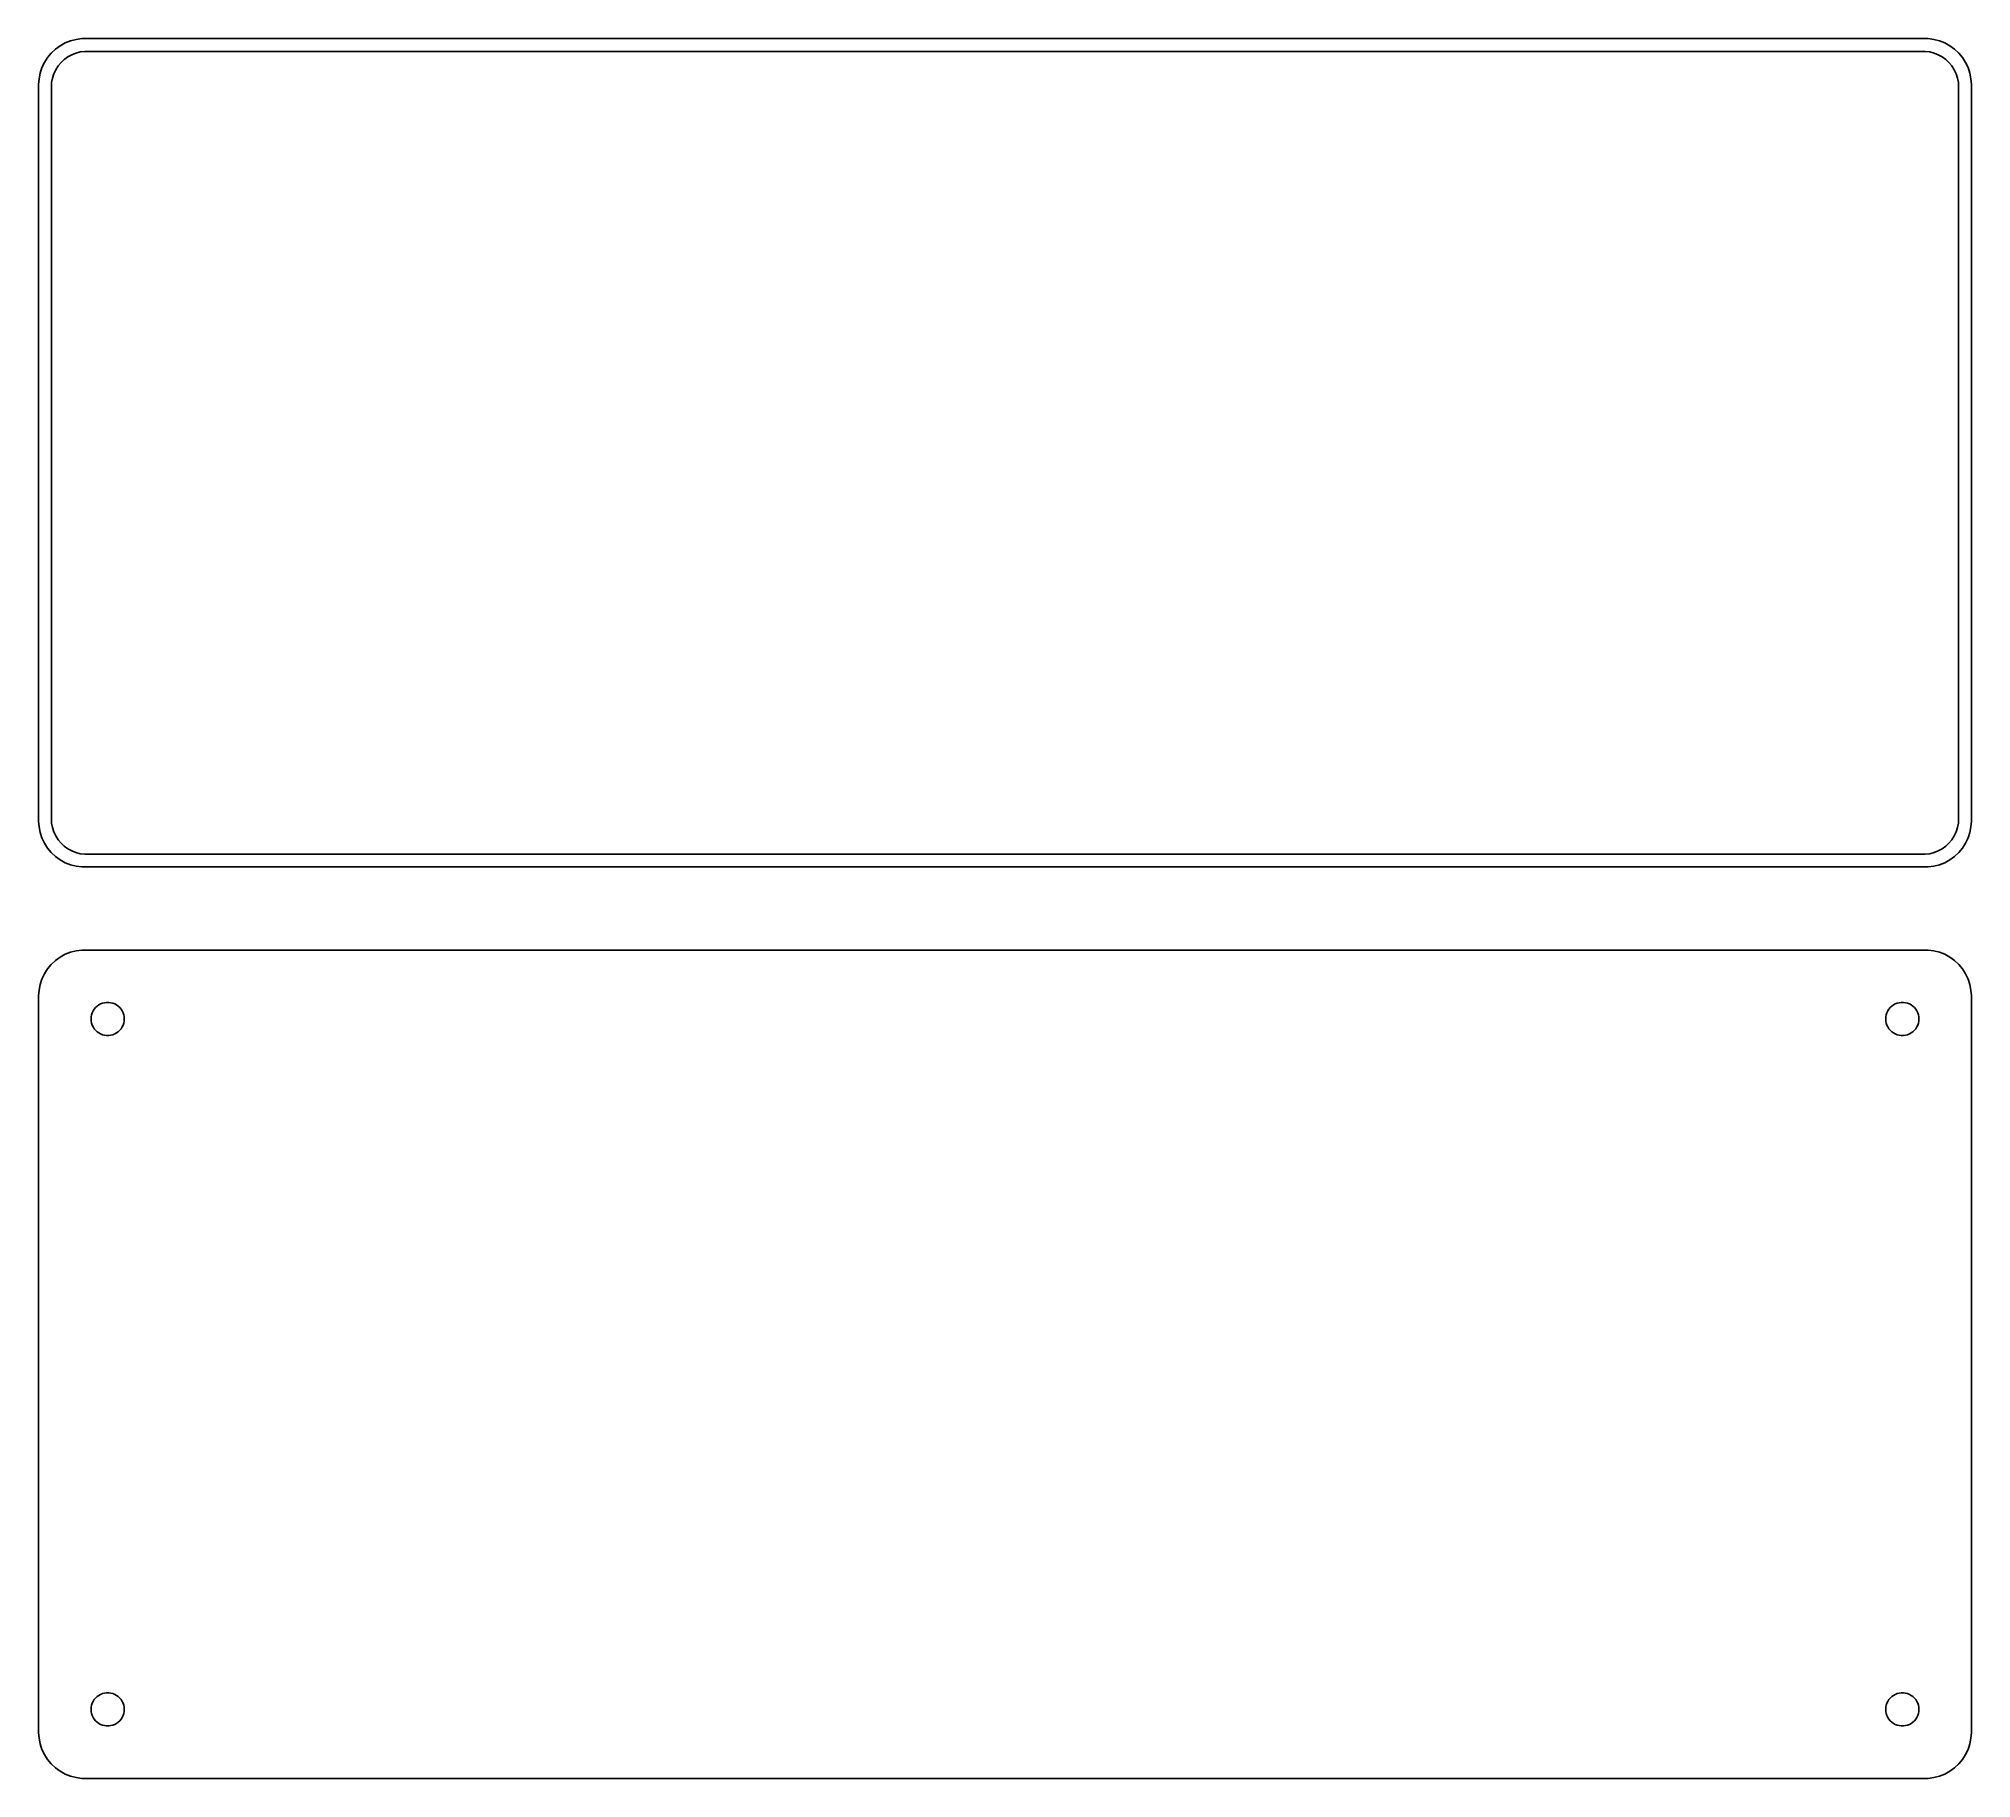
# Model space of a CAD drawing. Header units: metres. Extents: x -105 to 105, y 54 to 243.
import ezdxf

# ---------------------------------------------------------------- set-up
doc = ezdxf.new("R2010")
doc.units = ezdxf.units.M

msp = doc.modelspace()

# ---------------------------------------------------------------- linework, layer by layer
for p, q in [((-103.187, 241.853), (-103.645, 241.423)), ((-102.679, 242.222), (-103.187, 241.853)), ((-102.129, 242.524), (-102.679, 242.222)), ((-101.545, 242.755), (-102.129, 242.524)), ((-100.937, 242.911), (-101.545, 242.755)), ((-100.946, 241.43), (-100.475, 241.551)), ((-100.314, 242.99), (-100.937, 242.911)), ((-100.475, 241.551), (-99.993, 241.612)), ((100.314, 242.99), (-100.314, 242.99)), ((-99.993, 241.612), (99.993, 241.612)), ((99.993, 241.612), (100.475, 241.551)), ((100.937, 242.911), (100.314, 242.99)), ((100.475, 241.551), (100.946, 241.43)), ((101.545, 242.755), (100.937, 242.911)), ((102.129, 242.524), (101.545, 242.755)), ((102.679, 242.222), (102.129, 242.524)), ((103.187, 241.853), (102.679, 242.222)), ((103.645, 241.423), (103.187, 241.853)), ((-104.649, 239.841), (-104.843, 239.243)), ((-104.382, 240.409), (-104.649, 239.841)), ((-104.045, 240.939), (-104.382, 240.409)), ((-103.645, 241.423), (-104.045, 240.939)), ((-103.348, 239.174), (-103.141, 239.614)), ((-103.141, 239.614), (-102.88, 240.024)), ((-102.88, 240.024), (-102.571, 240.399)), ((-102.571, 240.399), (-102.216, 240.731)), ((-102.216, 240.731), (-101.823, 241.017)), ((-101.823, 241.017), (-101.398, 241.251)), ((-101.398, 241.251), (-100.946, 241.43)), ((100.946, 241.43), (101.398, 241.251)), ((101.398, 241.251), (101.823, 241.017)), ((101.823, 241.017), (102.216, 240.731)), ((102.216, 240.731), (102.571, 240.399)), ((102.571, 240.399), (102.88, 240.024)), ((102.88, 240.024), (103.141, 239.614)), ((103.141, 239.614), (103.348, 239.174)), ((104.045, 240.939), (103.645, 241.423)), ((104.382, 240.409), (104.045, 240.939)), ((104.649, 239.841), (104.382, 240.409)), ((104.843, 239.243), (104.649, 239.841)), ((-104.961, 238.627), (-105, 238)), ((-105, 238), (-105, 158)), ((-104.843, 239.243), (-104.961, 238.627)), ((-103.619, 237.75), (-103.589, 238.235)), ((-103.619, 158.25), (-103.619, 237.75)), ((-103.589, 238.235), (-103.498, 238.712)), ((-103.498, 238.712), (-103.348, 239.174)), ((103.348, 239.174), (103.498, 238.712)), ((103.498, 238.712), (103.589, 238.235)), ((103.589, 238.235), (103.619, 237.75)), ((103.619, 237.75), (103.619, 158.25)), ((104.961, 238.627), (104.843, 239.243)), ((105, 238), (104.961, 238.627)), ((105, 158), (105, 238)), ((-105, 158), (-104.961, 157.373)), ((-103.589, 157.765), (-103.619, 158.25)), ((-103.498, 157.288), (-103.589, 157.765)), ((103.589, 157.765), (103.498, 157.288)), ((103.619, 158.25), (103.589, 157.765)), ((104.961, 157.373), (105, 158)), ((-104.961, 157.373), (-104.843, 156.757)), ((-104.843, 156.757), (-104.649, 156.159)), ((-104.649, 156.159), (-104.382, 155.591)), ((-104.382, 155.591), (-104.045, 155.061)), ((-103.348, 156.826), (-103.498, 157.288)), ((-103.141, 156.386), (-103.348, 156.826)), ((-102.88, 155.976), (-103.141, 156.386)), ((-102.571, 155.601), (-102.88, 155.976)), ((-102.216, 155.269), (-102.571, 155.601)), ((102.571, 155.601), (102.216, 155.269)), ((102.88, 155.976), (102.571, 155.601)), ((103.141, 156.386), (102.88, 155.976)), ((103.348, 156.826), (103.141, 156.386)), ((103.498, 157.288), (103.348, 156.826)), ((104.045, 155.061), (104.382, 155.591)), ((104.382, 155.591), (104.649, 156.159)), ((104.649, 156.159), (104.843, 156.757)), ((104.843, 156.757), (104.961, 157.373)), ((-104.045, 155.061), (-103.645, 154.577)), ((-103.645, 154.577), (-103.187, 154.147)), ((-103.187, 154.147), (-102.679, 153.778)), ((-102.679, 153.778), (-102.129, 153.476)), ((-101.823, 154.983), (-102.216, 155.269)), ((-102.129, 153.476), (-101.545, 153.245)), ((-101.398, 154.749), (-101.823, 154.983)), ((-100.946, 154.57), (-101.398, 154.749)), ((-100.475, 154.449), (-100.946, 154.57)), ((-99.993, 154.388), (-100.475, 154.449)), ((99.993, 154.388), (-99.993, 154.388)), ((100.475, 154.449), (99.993, 154.388)), ((100.946, 154.57), (100.475, 154.449)), ((101.398, 154.749), (100.946, 154.57)), ((101.823, 154.983), (101.398, 154.749)), ((101.545, 153.245), (102.129, 153.476)), ((102.216, 155.269), (101.823, 154.983)), ((102.129, 153.476), (102.679, 153.778)), ((102.679, 153.778), (103.187, 154.147)), ((103.187, 154.147), (103.645, 154.577)), ((103.645, 154.577), (104.045, 155.061)), ((-101.545, 153.245), (-100.937, 153.089)), ((-100.937, 153.089), (-100.314, 153.01)), ((-100.314, 153.01), (100.314, 153.01)), ((100.314, 153.01), (100.937, 153.089)), ((100.937, 153.089), (101.545, 153.245)), ((-103.187, 142.853), (-103.645, 142.423)), ((-102.679, 143.222), (-103.187, 142.853)), ((-102.129, 143.524), (-102.679, 143.222)), ((-101.545, 143.755), (-102.129, 143.524)), ((-100.937, 143.911), (-101.545, 143.755)), ((-100.314, 143.99), (-100.937, 143.911)), ((100.314, 143.99), (-100.314, 143.99)), ((100.937, 143.911), (100.314, 143.99)), ((101.545, 143.755), (100.937, 143.911)), ((102.129, 143.524), (101.545, 143.755)), ((102.679, 143.222), (102.129, 143.524)), ((103.187, 142.853), (102.679, 143.222)), ((103.645, 142.423), (103.187, 142.853)), ((-104.649, 140.841), (-104.843, 140.243)), ((-104.382, 141.409), (-104.649, 140.841)), ((-104.045, 141.939), (-104.382, 141.409)), ((-103.645, 142.423), (-104.045, 141.939)), ((104.045, 141.939), (103.645, 142.423)), ((104.382, 141.409), (104.045, 141.939)), ((104.649, 140.841), (104.382, 141.409)), ((104.843, 140.243), (104.649, 140.841)), ((-104.961, 139.627), (-105, 139)), ((-105, 139), (-105, 59)), ((-104.843, 140.243), (-104.961, 139.627)), ((104.961, 139.627), (104.843, 140.243)), ((105, 139), (104.961, 139.627)), ((105, 59), (105, 139)), ((-99.3, 136.5), (-99.2858, 136.726)), ((-99.2858, 136.274), (-99.3, 136.5)), ((-99.2858, 136.726), (-99.2434, 136.948)), ((-99.2434, 136.948), (-99.1736, 137.163)), ((-99.1736, 137.163), (-99.0773, 137.367)), ((-99.0773, 137.367), (-98.9562, 137.558)), ((-98.9562, 137.558), (-98.8121, 137.732)), ((-98.8121, 137.732), (-98.6474, 137.887)), ((-98.6474, 137.887), (-98.4645, 138.02)), ((-98.4645, 138.02), (-98.2664, 138.129)), ((-98.2664, 138.129), (-98.0562, 138.212)), ((-98.0562, 138.212), (-97.8373, 138.268)), ((-97.8373, 138.268), (-97.613, 138.296)), ((-97.613, 138.296), (-97.387, 138.296)), ((-97.387, 138.296), (-97.1627, 138.268)), ((-97.1627, 138.268), (-96.9438, 138.212)), ((-96.9438, 138.212), (-96.7336, 138.129)), ((-96.7336, 138.129), (-96.5355, 138.02)), ((-96.5355, 138.02), (-96.3526, 137.887)), ((-96.3526, 137.887), (-96.1879, 137.732)), ((-96.1879, 137.732), (-96.0438, 137.558)), ((-96.0438, 137.558), (-95.9226, 137.367)), ((-95.9226, 137.367), (-95.8264, 137.163)), ((-95.8264, 137.163), (-95.7565, 136.948)), ((-95.7565, 136.948), (-95.7142, 136.726)), ((-95.7142, 136.726), (-95.7, 136.5)), ((-95.7, 136.5), (-95.7142, 136.274)), ((95.7, 136.5), (95.7142, 136.726)), ((95.7142, 136.274), (95.7, 136.5)), ((95.7142, 136.726), (95.7565, 136.948)), ((95.7565, 136.948), (95.8264, 137.163)), ((95.8264, 137.163), (95.9226, 137.367)), ((95.9226, 137.367), (96.0438, 137.558)), ((96.0438, 137.558), (96.1879, 137.732)), ((96.1879, 137.732), (96.3526, 137.887)), ((96.3526, 137.887), (96.5355, 138.02)), ((96.5355, 138.02), (96.7336, 138.129)), ((96.7336, 138.129), (96.9438, 138.212)), ((96.9438, 138.212), (97.1627, 138.268)), ((97.1627, 138.268), (97.387, 138.296)), ((97.387, 138.296), (97.613, 138.296)), ((97.613, 138.296), (97.8373, 138.268)), ((97.8373, 138.268), (98.0562, 138.212)), ((98.0562, 138.212), (98.2664, 138.129)), ((98.2664, 138.129), (98.4645, 138.02)), ((98.4645, 138.02), (98.6474, 137.887)), ((98.6474, 137.887), (98.8121, 137.732)), ((98.8121, 137.732), (98.9562, 137.558)), ((98.9562, 137.558), (99.0773, 137.367)), ((99.0773, 137.367), (99.1736, 137.163)), ((99.1736, 137.163), (99.2434, 136.948)), ((99.2434, 136.948), (99.2858, 136.726)), ((99.2858, 136.726), (99.3, 136.5)), ((99.3, 136.5), (99.2858, 136.274)), ((-99.2434, 136.052), (-99.2858, 136.274)), ((-99.1736, 135.837), (-99.2434, 136.052)), ((-99.0773, 135.633), (-99.1736, 135.837)), ((-98.9562, 135.442), (-99.0773, 135.633)), ((-98.8121, 135.268), (-98.9562, 135.442)), ((-98.6474, 135.113), (-98.8121, 135.268)), ((-98.4645, 134.98), (-98.6474, 135.113)), ((-98.2664, 134.871), (-98.4645, 134.98)), ((-98.0562, 134.788), (-98.2664, 134.871)), ((-97.8373, 134.732), (-98.0562, 134.788)), ((-97.613, 134.704), (-97.8373, 134.732)), ((-97.387, 134.704), (-97.613, 134.704)), ((-97.1627, 134.732), (-97.387, 134.704)), ((-96.9438, 134.788), (-97.1627, 134.732)), ((-96.7336, 134.871), (-96.9438, 134.788)), ((-96.5355, 134.98), (-96.7336, 134.871)), ((-96.3526, 135.113), (-96.5355, 134.98)), ((-96.1879, 135.268), (-96.3526, 135.113)), ((-96.0438, 135.442), (-96.1879, 135.268)), ((-95.9226, 135.633), (-96.0438, 135.442)), ((-95.8264, 135.837), (-95.9226, 135.633)), ((-95.7565, 136.052), (-95.8264, 135.837)), ((-95.7142, 136.274), (-95.7565, 136.052)), ((95.7565, 136.052), (95.7142, 136.274)), ((95.8264, 135.837), (95.7565, 136.052)), ((95.9226, 135.633), (95.8264, 135.837)), ((96.0438, 135.442), (95.9226, 135.633)), ((96.1879, 135.268), (96.0438, 135.442)), ((96.3526, 135.113), (96.1879, 135.268)), ((96.5355, 134.98), (96.3526, 135.113)), ((96.7336, 134.871), (96.5355, 134.98)), ((96.9438, 134.788), (96.7336, 134.871)), ((97.1627, 134.732), (96.9438, 134.788)), ((97.387, 134.704), (97.1627, 134.732)), ((97.613, 134.704), (97.387, 134.704)), ((97.8373, 134.732), (97.613, 134.704)), ((98.0562, 134.788), (97.8373, 134.732)), ((98.2664, 134.871), (98.0562, 134.788)), ((98.4645, 134.98), (98.2664, 134.871)), ((98.6474, 135.113), (98.4645, 134.98)), ((98.8121, 135.268), (98.6474, 135.113)), ((98.9562, 135.442), (98.8121, 135.268)), ((99.0773, 135.633), (98.9562, 135.442)), ((99.1736, 135.837), (99.0773, 135.633)), ((99.2434, 136.052), (99.1736, 135.837)), ((99.2858, 136.274), (99.2434, 136.052)), ((-98.6474, 62.8869), (-98.4645, 63.0198)), ((-98.4645, 63.0198), (-98.2664, 63.1287)), ((-98.2664, 63.1287), (-98.0562, 63.2119)), ((-98.0562, 63.2119), (-97.8373, 63.2681)), ((-97.8373, 63.2681), (-97.613, 63.2964)), ((-97.613, 63.2964), (-97.387, 63.2964)), ((-97.387, 63.2964), (-97.1627, 63.2681)), ((-97.1627, 63.2681), (-96.9438, 63.2119)), ((-96.9438, 63.2119), (-96.7336, 63.1287)), ((-96.7336, 63.1287), (-96.5355, 63.0198)), ((-96.5355, 63.0198), (-96.3526, 62.8869)), ((96.3526, 62.8869), (96.5355, 63.0198)), ((96.5355, 63.0198), (96.7336, 63.1287)), ((96.7336, 63.1287), (96.9438, 63.2119)), ((96.9438, 63.2119), (97.1627, 63.2681)), ((97.1627, 63.2681), (97.387, 63.2964)), ((97.387, 63.2964), (97.613, 63.2964)), ((97.613, 63.2964), (97.8373, 63.2681)), ((97.8373, 63.2681), (98.0562, 63.2119)), ((98.0562, 63.2119), (98.2664, 63.1287)), ((98.2664, 63.1287), (98.4645, 63.0198)), ((98.4645, 63.0198), (98.6474, 62.8869)), ((-99.3, 61.5), (-99.2858, 61.7256)), ((-99.2858, 61.2744), (-99.3, 61.5)), ((-99.2858, 61.7256), (-99.2434, 61.9476)), ((-99.2434, 61.0524), (-99.2858, 61.2744)), ((-99.2434, 61.9476), (-99.1736, 62.1626)), ((-99.1736, 60.8374), (-99.2434, 61.0524)), ((-99.1736, 62.1626), (-99.0773, 62.3672)), ((-99.0773, 62.3672), (-98.9562, 62.558)), ((-98.9562, 62.558), (-98.8121, 62.7322)), ((-98.8121, 62.7322), (-98.6474, 62.8869)), ((-96.3526, 62.8869), (-96.1879, 62.7322)), ((-96.1879, 62.7322), (-96.0438, 62.558)), ((-96.0438, 62.558), (-95.9226, 62.3672)), ((-95.9226, 62.3672), (-95.8264, 62.1626)), ((-95.8264, 62.1626), (-95.7565, 61.9476)), ((-95.7565, 61.0524), (-95.8264, 60.8374)), ((-95.7565, 61.9476), (-95.7142, 61.7256)), ((-95.7142, 61.2744), (-95.7565, 61.0524)), ((-95.7142, 61.7256), (-95.7, 61.5)), ((-95.7, 61.5), (-95.7142, 61.2744)), ((95.7, 61.5), (95.7142, 61.7256)), ((95.7142, 61.2744), (95.7, 61.5)), ((95.7142, 61.7256), (95.7565, 61.9476)), ((95.7565, 61.0524), (95.7142, 61.2744)), ((95.7565, 61.9476), (95.8264, 62.1626)), ((95.8264, 60.8374), (95.7565, 61.0524)), ((95.8264, 62.1626), (95.9226, 62.3672)), ((95.9226, 62.3672), (96.0438, 62.558)), ((96.0438, 62.558), (96.1879, 62.7322)), ((96.1879, 62.7322), (96.3526, 62.8869)), ((98.6474, 62.8869), (98.8121, 62.7322)), ((98.8121, 62.7322), (98.9562, 62.558)), ((98.9562, 62.558), (99.0773, 62.3672)), ((99.0773, 62.3672), (99.1736, 62.1626)), ((99.1736, 62.1626), (99.2434, 61.9476)), ((99.2434, 61.0524), (99.1736, 60.8374)), ((99.2434, 61.9476), (99.2858, 61.7256)), ((99.2858, 61.2744), (99.2434, 61.0524)), ((99.2858, 61.7256), (99.3, 61.5)), ((99.3, 61.5), (99.2858, 61.2744)), ((-105, 59), (-104.961, 58.3733)), ((-99.0773, 60.6328), (-99.1736, 60.8374)), ((-98.9562, 60.442), (-99.0773, 60.6328)), ((-98.8121, 60.2678), (-98.9562, 60.442)), ((-98.6474, 60.1131), (-98.8121, 60.2678)), ((-98.4645, 59.9802), (-98.6474, 60.1131)), ((-98.2664, 59.8713), (-98.4645, 59.9802)), ((-98.0562, 59.7881), (-98.2664, 59.8713)), ((-97.8373, 59.7319), (-98.0562, 59.7881)), ((-97.613, 59.7036), (-97.8373, 59.7319)), ((-97.387, 59.7036), (-97.613, 59.7036)), ((-97.1627, 59.7319), (-97.387, 59.7036)), ((-96.9438, 59.7881), (-97.1627, 59.7319)), ((-96.7336, 59.8713), (-96.9438, 59.7881)), ((-96.5355, 59.9802), (-96.7336, 59.8713)), ((-96.3526, 60.1131), (-96.5355, 59.9802)), ((-96.1879, 60.2678), (-96.3526, 60.1131)), ((-96.0438, 60.442), (-96.1879, 60.2678)), ((-95.9226, 60.6328), (-96.0438, 60.442)), ((-95.8264, 60.8374), (-95.9226, 60.6328)), ((95.9226, 60.6328), (95.8264, 60.8374)), ((96.0438, 60.442), (95.9226, 60.6328)), ((96.1879, 60.2678), (96.0438, 60.442)), ((96.3526, 60.1131), (96.1879, 60.2678)), ((96.5355, 59.9802), (96.3526, 60.1131)), ((96.7336, 59.8713), (96.5355, 59.9802)), ((96.9438, 59.7881), (96.7336, 59.8713)), ((97.1627, 59.7319), (96.9438, 59.7881)), ((97.387, 59.7036), (97.1627, 59.7319)), ((97.613, 59.7036), (97.387, 59.7036)), ((97.8373, 59.7319), (97.613, 59.7036)), ((98.0562, 59.7881), (97.8373, 59.7319)), ((98.2664, 59.8713), (98.0562, 59.7881)), ((98.4645, 59.9802), (98.2664, 59.8713)), ((98.6474, 60.1131), (98.4645, 59.9802)), ((98.8121, 60.2678), (98.6474, 60.1131)), ((98.9562, 60.442), (98.8121, 60.2678)), ((99.0773, 60.6328), (98.9562, 60.442)), ((99.1736, 60.8374), (99.0773, 60.6328)), ((104.961, 58.3733), (105, 59)), ((-104.961, 58.3733), (-104.843, 57.7566)), ((-104.843, 57.7566), (-104.649, 57.1594)), ((-104.649, 57.1594), (-104.382, 56.5912)), ((104.382, 56.5912), (104.649, 57.1594)), ((104.649, 57.1594), (104.843, 57.7566)), ((104.843, 57.7566), (104.961, 58.3733)), ((-104.382, 56.5912), (-104.045, 56.0611)), ((-104.045, 56.0611), (-103.645, 55.5773)), ((-103.645, 55.5773), (-103.187, 55.1474)), ((-103.187, 55.1474), (-102.679, 54.7784)), ((-102.679, 54.7784), (-102.129, 54.4759)), ((102.129, 54.4759), (102.679, 54.7784)), ((102.679, 54.7784), (103.187, 55.1474)), ((103.187, 55.1474), (103.645, 55.5773)), ((103.645, 55.5773), (104.045, 56.0611)), ((104.045, 56.0611), (104.382, 56.5912)), ((-102.129, 54.4759), (-101.545, 54.2447)), ((-101.545, 54.2447), (-100.937, 54.0886)), ((-100.937, 54.0886), (-100.314, 54.0099)), ((-100.314, 54.0099), (100.314, 54.0099)), ((100.314, 54.0099), (100.937, 54.0886)), ((100.937, 54.0886), (101.545, 54.2447)), ((101.545, 54.2447), (102.129, 54.4759))]:
    msp.add_line(p, q)

doc.saveas('drawing.dxf')
